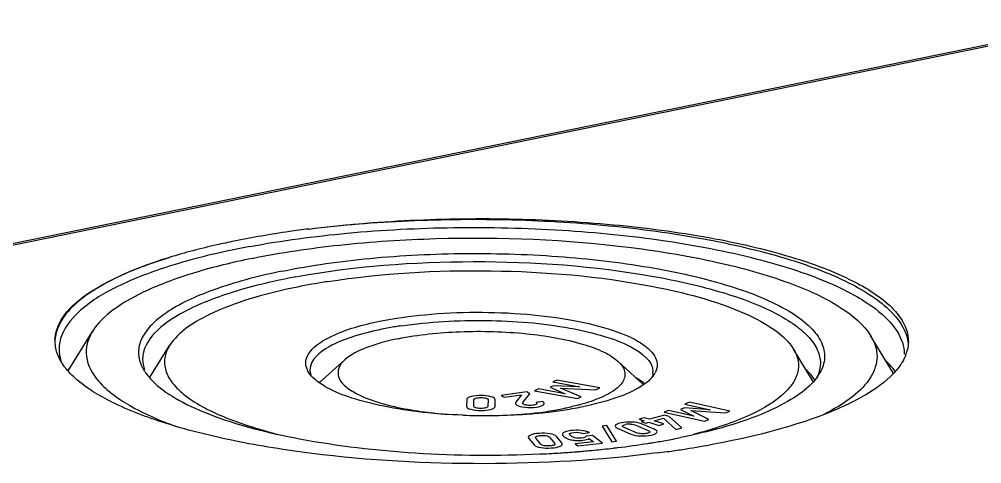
# Model space of a CAD drawing. Header units: millimetres. Extents: x 0 to 594, y 0 to 420.
# Drawn here: x 26.41 to 43.67, y 396.73 to 404.7 of the extents above; entities that cross this region are included whole.
import ezdxf

# ---------------------------------------------------------------- set-up
doc = ezdxf.new("R2010")
doc.units = ezdxf.units.MM
doc.header["$LTSCALE"] = 32.67
doc.layers.add('KASTEN_ABOX_DXF_CONTINUOUS_LINE', color=7, linetype='CONTINUOUS')

msp = doc.modelspace()

# ---------------------------------------------------------------- linework, layer by layer
at = {"layer": 'KASTEN_ABOX_DXF_CONTINUOUS_LINE', "color": 7, "linetype": 'Continuous'}
for p, q in [((17.34808, 398.85443), (46.00359, 404.69556)), ((27.28917, 398.39652), (27.72808, 399.10207)), ((42.08742, 398.34742), (41.68143, 399.01794)), ((28.74914, 398.26813), (29.1101, 398.84836)), ((40.63382, 398.22374), (40.29645, 398.78092)), ((32.20973, 398.55415), (31.79382, 398.1804)), ((37.15031, 398.56385), (37.58948, 398.15954)), ((42.0899, 398.34913), (42.08489, 398.34383)), ((35.74437, 396.90357), (35.77187, 396.90483)), ((36.38721, 396.94303), (36.41644, 396.94534)), ((36.41644, 396.94534), (36.43613, 396.94692))]:
    msp.add_line(p, q, dxfattribs=at)
at = {"layer": 'KASTEN_ABOX_DXF_CONTINUOUS_LINE', "color": 9, "linetype": 'Continuous'}
msp.add_line((17.43828, 398.84457), (46.06785, 404.6804), dxfattribs=at)
at = {"layer": 'KASTEN_ABOX_DXF_CONTINUOUS_LINE', "color": 2, "linetype": 'Continuous'}
for p, q in [((35.99173, 398.12729), (35.93262, 398.09911)), ((35.93262, 398.09911), (36.20414, 397.98421)), ((36.05266, 398.22883), (35.98167, 398.19499)), ((35.98167, 398.19499), (36.46081, 398.10655)), ((36.46081, 398.10655), (35.99173, 398.12729)), ((36.82065, 398.08707), (36.05266, 398.22883)), ((36.48786, 397.92844), (36.11849, 398.0835)), ((36.11849, 398.0835), (36.75352, 398.05507)), ((36.75352, 398.05507), (36.82065, 398.08707)), ((35.5169, 398.01715), (35.05472, 397.9543)), ((35.05472, 397.9543), (35.11042, 397.92001)), ((35.11042, 397.92001), (35.41965, 397.96205)), ((35.41965, 397.96205), (35.31626, 397.82962)), ((35.44329, 397.82415), (35.56938, 397.98483)), ((35.56938, 397.98483), (35.5169, 398.01715)), ((35.72372, 398.07204), (35.65273, 398.0382)), ((35.65273, 398.0382), (36.42072, 397.89644)), ((36.20414, 397.98421), (35.72372, 398.07204)), ((36.42072, 397.89644), (36.48786, 397.92844)), ((34.436, 397.87776), (34.43379, 397.76114)), ((34.56284, 397.7624), (34.56497, 397.87466)), ((34.81804, 397.87285), (34.81591, 397.76059)), ((34.94488, 397.75749), (34.94709, 397.87411)), ((35.79807, 397.844), (35.68183, 397.82819)), ((38.3386, 397.73059), (38.27119, 397.7041)), ((38.80042, 397.69783), (38.3386, 397.73059)), ((38.42983, 397.82999), (38.34886, 397.79818)), ((38.34886, 397.79818), (38.80042, 397.69783)), ((39.15363, 397.66914), (38.42983, 397.82999)), ((37.98471, 397.59937), (37.7115, 397.52526)), ((38.05464, 397.68258), (37.97367, 397.65077)), ((37.97367, 397.65077), (38.69747, 397.48992)), ((38.06808, 397.5729), (37.98471, 397.59937)), ((38.50768, 397.58281), (38.05464, 397.68258)), ((38.29063, 397.37314), (38.06808, 397.5729)), ((38.27119, 397.7041), (38.50768, 397.58281)), ((38.77405, 397.52), (38.45197, 397.68376)), ((38.45197, 397.68376), (39.07705, 397.63906)), ((39.07705, 397.63906), (39.15363, 397.66914)), ((36.9508, 397.41298), (36.86402, 397.3996)), ((36.86402, 397.3996), (37.03564, 397.12012)), ((37.12242, 397.1335), (36.9508, 397.41298)), ((37.46697, 397.41932), (37.68772, 397.32646)), ((37.62009, 397.55429), (37.52617, 397.52881)), ((37.52617, 397.52881), (37.61759, 397.49979)), ((37.61759, 397.49979), (37.56501, 397.48553)), ((37.56501, 397.48553), (37.64839, 397.45906)), ((37.7973, 397.34598), (37.568, 397.44244)), ((37.7115, 397.52526), (37.62009, 397.55429)), ((37.64839, 397.45906), (37.70096, 397.47332)), ((37.70096, 397.47332), (37.87871, 397.41688)), ((37.79488, 397.49879), (37.96563, 397.54511)), ((37.97263, 397.44236), (37.79488, 397.49879)), ((37.87871, 397.41688), (37.97263, 397.44236)), ((37.96563, 397.54511), (38.18593, 397.34474)), ((38.69747, 397.48992), (38.77405, 397.52)), ((36.13924, 397.10194), (36.04476, 397.21574)), ((36.51648, 397.27359), (36.6363, 397.28698)), ((36.69016, 397.23383), (36.57723, 397.2212)), ((36.8705, 397.10009), (36.69016, 397.23383)), ((37.15082, 397.35797), (37.38013, 397.26152)), ((37.48115, 397.28464), (37.2604, 397.37749)), ((38.18593, 397.34474), (38.29063, 397.37314)), ((35.54835, 397.18272), (35.64283, 397.06893)), ((35.76637, 397.07938), (35.67542, 397.18893)), ((35.92122, 397.20528), (36.01217, 397.09573)), ((36.70974, 397.12293), (36.37781, 397.08583)), ((36.37781, 397.08583), (36.42564, 397.05036)), ((36.42564, 397.05036), (36.8705, 397.10009)), ((36.63444, 397.17877), (36.70974, 397.12293)), ((37.03564, 397.12012), (37.12242, 397.1335))]:
    msp.add_line(p, q, dxfattribs=at)
at = {"layer": 'KASTEN_ABOX_DXF_CONTINUOUS_LINE', "color": 7, "linetype": 'Continuous'}
for centre, radius, start, end in [((33.35576, 385.61356), 15.26902, 100.60494, 101.515572), ((33.61915, 388.05179), 12.23386, 100.608005, 101.51557), ((33.79412, 388.14814), 11.98915, 99.064605, 101.500737), ((34.02882, 386.75888), 13.39804, 98.942252, 99.119752), ((34.21693, 392.74088), 6.52973, 99.250743, 101.487411), ((34.34643, 391.97003), 7.31137, 98.555731, 99.281287), ((27.68786, 398.93137), 0.634, 179.68008, 186.917951), ((41.63776, 398.93864), 0.71823, 339.142578, 346.184696), ((28.21968, 397.71936), 1.15894, 141.23184, 144.097377), ((28.27618, 397.67462), 1.23101, 140.727484, 141.254831), ((39.61824, 397.48213), 1.29939, 45.306858, 46.215572), ((41.12939, 397.67387), 1.21791, 36.384238, 41.116761), ((37.50758, 398.3773), 0.26808, 352.933867, 359.625522), ((37.46233, 398.54574), 0.39824, 328.065484, 331.861889), ((39.69276, 397.55661), 1.19403, 42.322315, 45.335247), ((40.07679, 398.75373), 0.7962, 328.101211, 330.166501), ((41.22159, 397.74346), 1.10241, 35.587976, 36.315129), ((32.33662, 397.52819), 0.85395, 127.542984, 129.949189), ((37.03851, 397.49989), 0.88556, 50.463036, 52.863472), ((37.1307, 397.66093), 0.67755, 45.727522, 47.370162), ((37.10674, 397.58253), 0.7784, 47.92398, 50.464077), ((40.00087, 397.84047), 0.73993, 28.962073, 31.208001), ((35.18901, 404.34534), 6.72588, 278.681385, 281.493814), ((34.75568, 408.13991), 10.54734, 267.895519, 268.233105), ((34.75978, 408.28246), 10.68995, 268.23467, 269.605602), ((34.76052, 408.34299), 10.75049, 269.603873, 269.935079), ((34.76054, 408.32336), 10.73085, 269.934855, 270.574145), ((34.76112, 408.26598), 10.67347, 270.574164, 271.003236), ((34.77196, 407.85466), 10.26202, 270.982922, 274.072374), ((34.8211, 407.1277), 9.53341, 274.088074, 275.2677), ((34.86413, 406.65689), 9.06064, 275.270066, 276.080409), ((34.89278, 406.38397), 8.78622, 276.083156, 276.334355), ((34.96447, 405.7742), 8.17227, 276.30644, 278.725531), ((35.24429, 412.65404), 15.75078, 276.911461, 278.910361), ((35.44229, 411.34001), 14.42194, 278.94181, 279.267244), ((35.50826, 410.93679), 14.01336, 279.266528, 279.733651), ((35.59699, 410.42028), 13.48928, 279.733115, 280.273619), ((35.76453, 409.50673), 12.56049, 280.264859, 281.510617), ((35.60969, 414.6955), 17.91312, 278.655518, 280.267335), ((34.85276, 416.7348), 19.85127, 272.653732, 273.198447), ((34.86903, 416.44328), 19.55929, 273.198527, 273.663147), ((34.89778, 416.00227), 19.11734, 273.661612, 274.468456), ((34.93508, 415.51998), 18.63362, 274.620513, 274.736329), ((34.96827, 415.12868), 18.24091, 274.733911, 275.50672), ((35.02734, 414.51234), 17.62175, 275.507846, 276.048068), ((35.08905, 413.9316), 17.03774, 276.047493, 276.666466), ((35.13805, 413.50821), 16.61152, 276.668133, 276.920709), ((35.25394, 417.07781), 20.32191, 277.326316, 277.852589), ((35.36897, 416.24935), 19.4855, 277.850355, 278.667685)]:
    msp.add_arc(centre, radius, start, end, dxfattribs=at)
at = {"layer": 'KASTEN_ABOX_DXF_CONTINUOUS_LINE', "color": 2, "linetype": 'Continuous'}
for centre, radius, start, end in [((35.57336, 398.55751), 0.82106, 263.70065, 277.795477), ((37.35693, 397.07214), 0.36701, 86.402851, 101.436414), ((36.44123, 397.84706), 0.70115, 268.698217, 276.38261)]:
    msp.add_arc(centre, radius, start, end, dxfattribs=at)
at = {"layer": 'KASTEN_ABOX_DXF_CONTINUOUS_LINE', "color": 7, "linetype": 'Continuous'}
for points, knots in [([(31.60133, 400.9354), (32.19504, 401.01101), (33.41402, 401.10538), (35.24901, 401.124), (37.05219, 401.0113), (38.71774, 400.77943), (40.14819, 400.44058), (41.14543, 400.06886), (41.74857, 399.71285), (42.13439, 399.40002), (42.33124, 399.08605), (42.35048, 398.88274)], [0, 0, 0, 0, 0.15744752, 0.32122297, 0.48242241, 0.63230188, 0.76304262, 0.86857541, 0.91088749, 0.94627859, 1, 1, 1, 1]), ([(31.60597, 400.93623), (32.20908, 401.01263), (33.44611, 401.11501), (35.30759, 401.13685), (37.13237, 401.02979), (38.81084, 400.80184), (40.24131, 400.46759), (41.23101, 400.0973), (41.81766, 399.74421), (42.11721, 399.48568), (42.3083, 399.2114), (42.35457, 399.01021), (42.35403, 398.91741)], [0, 0, 0, 0, 0.15942113, 0.32511737, 0.48780811, 0.63836957, 0.76869657, 0.87259044, 0.9136733, 0.94767724, 0.97566498, 1, 1, 1, 1]), ([(31.60597, 400.93623), (31.4894, 400.92147), (31.04046, 400.86077), (30.59354, 400.78459), (30.26477, 400.71757)], [0, 0, 0, 0, 0.25936241, 1, 1, 1, 1]), ([(30.54571, 400.62177), (31.12453, 400.7302), (32.34193, 400.89104), (34.21442, 400.98589), (36.11872, 400.94109), (37.93137, 400.76022), (39.53534, 400.45503), (40.68398, 400.0987), (41.41021, 399.74816), (41.89156, 399.43431), (42.17626, 399.12379), (42.246, 398.90002)], [0, 0, 0, 0, 0.14424959, 0.3002907, 0.45885985, 0.61040814, 0.74600544, 0.85821853, 0.90400869, 0.94258714, 1, 1, 1, 1]), ([(30.26477, 400.71757), (30.16151, 400.69652), (29.77133, 400.61278), (29.38452, 400.51251), (29.1038, 400.42618)], [0, 0, 0, 0, 0.26405922, 1, 1, 1, 1]), ([(30.58904, 400.40955), (31.10688, 400.51511), (32.20283, 400.67614), (34.47204, 400.82202), (36.74975, 400.72829), (38.85939, 400.3812), (40.13309, 400.03029), (41.07912, 399.61265), (41.55549, 399.22593), (41.6815, 399.01777)], [0, 0, 0, 0, 0.1379256, 0.28854911, 0.59316909, 0.72996416, 0.84614513, 0.9364977, 1, 1, 1, 1]), ([(30.30754, 400.57521), (29.90764, 400.4937), (29.18243, 400.31601), (28.23702, 399.96137), (27.55505, 399.56344), (27.24599, 399.20924), (27.17712, 399.03286)], [0, 0, 0, 0, 0.34155257, 0.6239244, 0.8415303, 1, 1, 1, 1]), ([(31.13408, 400.18175), (31.65072, 400.28706), (32.74698, 400.43929), (34.43543, 400.52101), (36.14542, 400.46338), (37.27149, 400.3283), (37.81082, 400.23249)], [0, 0, 0, 0, 0.23576048, 0.49381273, 0.75506387, 1, 1, 1, 1]), ([(27.05387, 398.93491), (27.05471, 399.07824), (27.18285, 399.40597), (27.62402, 399.79288), (28.2815, 400.14659), (28.80766, 400.33519), (29.1038, 400.42618)], [0, 0, 0, 0, 0.16161622, 0.37186965, 0.65070123, 1, 1, 1, 1]), ([(29.10779, 400.42712), (28.81472, 400.33733), (28.29387, 400.14693), (27.63961, 399.79389), (27.19738, 399.40599), (27.06105, 399.07993), (27.05439, 398.93462)], [0, 0, 0, 0, 0.34603181, 0.6239756, 0.83578585, 1, 1, 1, 1]), ([(30.58904, 400.40955), (30.24207, 400.33883), (29.60692, 400.18472), (28.76612, 399.88372), (28.13527, 399.54425), (27.82215, 399.25331), (27.72795, 399.10182)], [0, 0, 0, 0, 0.33139365, 0.61087164, 0.83304274, 1, 1, 1, 1]), ([(31.36703, 400.07658), (32.4147, 400.2729), (34.5677, 400.42787), (36.71982, 400.27737), (37.78345, 400.08751)], [0, 0, 0, 0, 0.49661412, 1, 1, 1, 1]), ([(31.13408, 400.18175), (30.74267, 400.10196), (30.05417, 399.92672), (29.28174, 399.60364), (28.85056, 399.29414), (28.64737, 399.068), (28.54312, 398.82432), (28.55149, 398.65805), (28.57142, 398.58307)], [0, 0, 0, 0, 0.36722968, 0.65234057, 0.76245282, 0.85277139, 0.92867085, 1, 1, 1, 1]), ([(31.94625, 399.99407), (32.91199, 400.14604), (34.85959, 400.25414), (36.80453, 400.09281), (37.75095, 399.91074)], [0, 0, 0, 0, 0.50356758, 1, 1, 1, 1]), ([(37.81082, 400.23249), (38.29619, 400.14626), (39.14188, 399.95101), (40.0883, 399.57446), (40.59223, 399.20097), (40.80889, 398.92781), (40.87855, 398.62542), (40.8145, 398.43966), (40.76747, 398.35763)], [0, 0, 0, 0, 0.37813467, 0.66539384, 0.77191481, 0.85642198, 0.927475, 1, 1, 1, 1]), ([(31.17685, 400.0394), (30.81726, 399.9661), (30.30975, 399.84045), (29.68543, 399.60721), (29.12025, 399.33981), (28.62892, 398.95533), (28.62691, 398.60276)], [0, 0, 0, 0, 0.36241093, 0.51690524, 0.65182776, 1, 1, 1, 1]), ([(37.78345, 400.08751), (38.20236, 400.01273), (38.95112, 399.84422), (39.8033, 399.53295), (40.31096, 399.23361), (40.57054, 399.01377), (40.73671, 398.78047), (40.77709, 398.60856), (40.77664, 398.52951)], [0, 0, 0, 0, 0.35956579, 0.64764967, 0.76170374, 0.85594543, 0.93320672, 1, 1, 1, 1]), ([(31.40372, 399.89657), (30.89183, 399.79223), (30.19291, 399.60862), (29.4368, 399.20312), (29.18574, 398.9699), (29.11019, 398.84845)], [0, 0, 0, 0, 0.61048594, 0.83285729, 1, 1, 1, 1]), ([(37.75095, 399.91074), (38.32097, 399.80108), (39.09849, 399.60581), (39.93866, 399.1678), (40.21618, 398.91351), (40.2965, 398.78084)], [0, 0, 0, 0, 0.61390773, 0.83597486, 1, 1, 1, 1]), ([(31.58053, 398.41022), (31.56246, 398.4492), (31.54049, 398.53589), (31.58319, 398.70101), (31.74699, 398.87323), (32.17359, 399.11573), (32.57697, 399.22167), (32.87375, 399.28216)], [0, 0, 0, 0, 0.07472277, 0.14928694, 0.28658993, 0.47324519, 1, 1, 1, 1]), ([(32.87375, 399.28216), (33.14415, 399.33728), (33.71811, 399.41623), (34.60116, 399.45662), (35.49261, 399.42282), (36.31875, 399.31835), (37.00976, 399.15248), (37.47307, 398.96304), (37.72038, 398.77714), (37.82747, 398.64136), (37.86428, 398.49212), (37.8355, 398.39912), (37.8135, 398.35793)], [0, 0, 0, 0, 0.15250662, 0.31945673, 0.4879836, 0.64498532, 0.77869389, 0.8804113, 0.91835767, 0.94865252, 0.97419554, 1, 1, 1, 1]), ([(33.25871, 399.20004), (33.76253, 399.27587), (34.78029, 399.32962), (35.99955, 399.23639), (36.87591, 399.03169), (37.39437, 398.8461), (37.77691, 398.57482), (37.77565, 398.37555)], [0, 0, 0, 0, 0.3196825, 0.63545584, 0.76846506, 0.87496477, 1, 1, 1, 1]), ([(32.91652, 399.13981), (32.73452, 399.10271), (32.40449, 399.01724), (31.94789, 398.84216), (31.62695, 398.59107), (31.62582, 398.41262)], [0, 0, 0, 0, 0.3624817, 0.65173865, 1, 1, 1, 1]), ([(33.20745, 398.97021), (33.5725, 399.04462), (34.34342, 399.12184), (35.45981, 399.08931), (36.33056, 398.94673), (36.87409, 398.75091), (37.07721, 398.63113), (37.15039, 398.56374)], [0, 0, 0, 0, 0.27646569, 0.57177933, 0.82791413, 0.92617573, 1, 1, 1, 1]), ([(27.72795, 399.10182), (27.68502, 399.03278), (27.61866, 398.88729), (27.59811, 398.55577), (27.78843, 398.2327), (28.08526, 397.96867), (28.53939, 397.67144), (28.94141, 397.50074), (29.23167, 397.39563)], [0, 0, 0, 0, 0.09408339, 0.18147859, 0.37473862, 0.49784407, 0.64270996, 1, 1, 1, 1]), ([(33.20745, 398.97021), (33.01007, 398.92997), (32.67798, 398.84256), (32.35992, 398.68902), (32.25372, 398.59364)], [0, 0, 0, 0, 0.58527917, 1, 1, 1, 1]), ([(41.6815, 399.01777), (41.74744, 398.90884), (41.83578, 398.65159), (41.69261, 398.23832), (41.33089, 397.88696), (41.01178, 397.69945), (40.82529, 397.60656)], [0, 0, 0, 0, 0.20459612, 0.40844451, 0.66525814, 1, 1, 1, 1]), ([(29.11019, 398.84845), (29.06778, 398.78029), (29.00507, 398.63119), (29.02741, 398.38183), (29.16566, 398.1481), (29.51377, 397.82814), (30.20544, 397.49174), (30.83307, 397.30855), (31.19706, 397.22279)], [0, 0, 0, 0, 0.08034866, 0.15622634, 0.24152029, 0.34591519, 0.62570744, 1, 1, 1, 1]), ([(40.2965, 398.78084), (40.33553, 398.71638), (40.39345, 398.57752), (40.38176, 398.34699), (40.26791, 398.12826), (39.97207, 397.82965), (39.37006, 397.51193), (38.81974, 397.33776), (38.49969, 397.25503)], [0, 0, 0, 0, 0.08436682, 0.16347755, 0.25018354, 0.35417777, 0.62989697, 1, 1, 1, 1]), ([(27.25653, 398.42912), (27.24252, 398.44625), (27.19118, 398.51251), (27.1472, 398.58473), (27.12118, 398.64069)], [0, 0, 0, 0, 0.26393375, 1, 1, 1, 1]), ([(32.25372, 398.59364), (32.20716, 398.55182), (32.12681, 398.46076), (32.12317, 398.26962), (32.25513, 398.10825), (32.58532, 397.89974), (33.21688, 397.71515), (33.77459, 397.63929), (34.0937, 397.61479)], [0, 0, 0, 0, 0.07595403, 0.13882571, 0.21389332, 0.31651165, 0.61161087, 1, 1, 1, 1]), ([(27.46334, 398.22231), (27.44357, 398.23896), (27.37019, 398.30325), (27.30193, 398.3736), (27.25653, 398.42912)], [0, 0, 0, 0, 0.26495989, 1, 1, 1, 1]), ([(28.57142, 398.58307), (28.58364, 398.53709), (28.60792, 398.47667), (28.63956, 398.42057), (28.64828, 398.40616)], [0, 0, 0, 0, 0.73856616, 1, 1, 1, 1]), ([(37.15039, 398.56374), (37.2034, 398.51492), (37.2729, 398.42638), (37.27592, 398.28645), (37.23443, 398.19028), (37.15573, 398.10043), (36.9904, 397.97704), (36.83595, 397.90926), (36.72337, 397.86782)], [0, 0, 0, 0, 0.21133536, 0.30153456, 0.39779929, 0.5112888, 0.64820657, 1, 1, 1, 1]), ([(40.77664, 398.52951), (40.77628, 398.465), (40.75875, 398.37691), (40.72369, 398.29687), (40.71353, 398.27638)], [0, 0, 0, 0, 0.73830713, 1, 1, 1, 1]), ([(42.24624, 398.5537), (42.23589, 398.53619), (42.18976, 398.46365), (42.13483, 398.3969), (42.0899, 398.34913)], [0, 0, 0, 0, 0.23674662, 1, 1, 1, 1]), ([(28.64828, 398.40616), (28.65799, 398.39013), (28.70156, 398.32347), (28.75368, 398.26262), (28.79632, 398.21922)], [0, 0, 0, 0, 0.2355434, 1, 1, 1, 1]), ([(31.7732, 398.19333), (31.75452, 398.20728), (31.68968, 398.25917), (31.6317, 398.32131), (31.60068, 398.37251)], [0, 0, 0, 0, 0.28032394, 1, 1, 1, 1]), ([(37.8003, 398.33509), (37.79219, 398.32207), (37.75329, 398.26665), (37.70369, 398.21941), (37.66299, 398.18663)], [0, 0, 0, 0, 0.22696899, 1, 1, 1, 1]), ([(42.08489, 398.34383), (41.94168, 398.19306), (41.54636, 397.91271), (40.46272, 397.42323), (39.50082, 397.19591), (38.80255, 397.06923)], [0, 0, 0, 0, 0.1751964, 0.40210621, 1, 1, 1, 1]), ([(40.75275, 398.333), (40.74356, 398.31823), (40.70274, 398.25705), (40.6546, 398.20092), (40.61534, 398.16081)], [0, 0, 0, 0, 0.23659657, 1, 1, 1, 1]), ([(37.8454, 396.92181), (36.8221, 396.79022), (34.75334, 396.67296), (32.21663, 396.8103), (30.32634, 397.10952), (29.14173, 397.40032), (28.19123, 397.75027), (27.66348, 398.05372), (27.46334, 398.22231)], [0, 0, 0, 0, 0.29100986, 0.58280758, 0.71468915, 0.83042012, 0.92618915, 1, 1, 1, 1]), ([(28.79632, 398.21922), (28.91592, 398.09744), (29.23823, 397.87026), (30.11101, 397.47147), (31.56137, 397.11292), (33.55838, 396.88274), (35.00176, 396.87016), (35.74437, 396.90357)], [0, 0, 0, 0, 0.07120014, 0.16228068, 0.39944688, 0.6899184, 1, 1, 1, 1]), ([(31.93443, 398.0912), (31.91957, 398.09931), (31.86417, 398.13062), (31.81064, 398.16537), (31.7732, 398.19333)], [0, 0, 0, 0, 0.26593258, 1, 1, 1, 1]), ([(34.36836, 397.59968), (33.89323, 397.61714), (33.21848, 397.68347), (32.40923, 397.88373), (32.07417, 398.01495), (31.93443, 398.0912)], [0, 0, 0, 0, 0.57085813, 0.80887057, 1, 1, 1, 1]), ([(37.51209, 398.08486), (37.37917, 398.00839), (37.05523, 397.87758), (36.71862, 397.79295), (36.52923, 397.75434)], [0, 0, 0, 0, 0.44239635, 1, 1, 1, 1]), ([(37.66299, 398.18663), (37.65194, 398.17773), (37.60376, 398.14077), (37.55241, 398.10806), (37.51209, 398.08486)], [0, 0, 0, 0, 0.23383291, 1, 1, 1, 1]), ([(40.61534, 398.16081), (40.50746, 398.05058), (40.22106, 397.84369), (39.44833, 397.47719), (38.7654, 397.29964), (38.27097, 397.19886)], [0, 0, 0, 0, 0.18071229, 0.40879315, 1, 1, 1, 1]), ([(36.4791, 397.7901), (36.4564, 397.78384), (36.36179, 397.75873), (36.26629, 397.73704), (36.19345, 397.72219)], [0, 0, 0, 0, 0.24056612, 1, 1, 1, 1]), ([(36.72337, 397.86782), (36.7043, 397.8608), (36.62374, 397.83226), (36.5419, 397.80741), (36.4791, 397.7901)], [0, 0, 0, 0, 0.23782597, 1, 1, 1, 1]), ([(35.22716, 397.60323), (35.31282, 397.60802), (35.63664, 397.63127), (35.95938, 397.67448), (36.19345, 397.72219)], [0, 0, 0, 0, 0.26425321, 1, 1, 1, 1])]:
    msp.add_open_spline(points, degree=3, knots=knots, dxfattribs=at)
for points in [[(27.17712, 399.03286), (27.14634, 398.95405), (27.12851, 398.86845), (27.12799, 398.78385)], [(27.12118, 398.64069), (27.08979, 398.70818), (27.06743, 398.78111), (27.05848, 398.855)], [(27.12799, 398.78385), (27.12757, 398.71495), (27.13846, 398.64529), (27.15868, 398.57942)], [(42.246, 398.90002), (42.26682, 398.83322), (42.27806, 398.76248), (42.27764, 398.69252)], [(42.35403, 398.91741), (42.35373, 398.86693), (42.34722, 398.81617), (42.33522, 398.76713)], [(28.62691, 398.60276), (28.62655, 398.53906), (28.63837, 398.47452), (28.6596, 398.41446)], [(42.30893, 398.68292), (42.29193, 398.63817), (42.27061, 398.5949), (42.24624, 398.5537)], [(42.04693, 398.47477), (42.01947, 398.5063), (41.99051, 398.53656), (41.96048, 398.56565)], [(31.60068, 398.37251), (31.5933, 398.3847), (31.58652, 398.39729), (31.58053, 398.41022)], [(31.62582, 398.41262), (31.62564, 398.383), (31.63062, 398.35302), (31.63978, 398.32485)], [(37.46564, 398.27762), (37.50268, 398.25562), (37.5388, 398.23188), (37.57314, 398.20586)], [(37.77362, 398.34432), (37.7705, 398.31911), (37.76372, 398.29417), (37.75418, 398.27062)], [(40.67515, 398.23124), (40.64607, 398.27721), (40.6122, 398.32031), (40.57559, 398.36056)]]:
    msp.add_open_spline(points, degree=3, dxfattribs=at)
at = {"layer": 'KASTEN_ABOX_DXF_CONTINUOUS_LINE', "color": 2, "linetype": 'Continuous'}
for points in [[(34.51531, 397.93347), (34.46336, 397.92073), (34.43646, 397.90206), (34.436, 397.87776)], [(34.69299, 397.95192), (34.62694, 397.95239), (34.56756, 397.94629), (34.51531, 397.93347)], [(34.56497, 397.87466), (34.56521, 397.88754), (34.57713, 397.89743), (34.60072, 397.90433)], [(34.60072, 397.90433), (34.62431, 397.91124), (34.65462, 397.91447), (34.69227, 397.9142)], [(34.69227, 397.9142), (34.73054, 397.91393), (34.76134, 397.91026), (34.78421, 397.90307)], [(34.87054, 397.93093), (34.81879, 397.94449), (34.75965, 397.95145), (34.69299, 397.95192)], [(34.78421, 397.90307), (34.80737, 397.89578), (34.81829, 397.88573), (34.81804, 397.87285)], [(34.94709, 397.87411), (34.94755, 397.89841), (34.92199, 397.91746), (34.87054, 397.93093)], [(34.43379, 397.76114), (34.43332, 397.73684), (34.45951, 397.71797), (34.51111, 397.70436)], [(34.59761, 397.73245), (34.57414, 397.73983), (34.56259, 397.7497), (34.56284, 397.7624)], [(34.68861, 397.72105), (34.65095, 397.72132), (34.62078, 397.72516), (34.59761, 397.73245)], [(34.78079, 397.73109), (34.75781, 397.72418), (34.72688, 397.72078), (34.68861, 397.72105)], [(34.81591, 397.76059), (34.81567, 397.74789), (34.80438, 397.73818), (34.78079, 397.73109)], [(34.86604, 397.70182), (34.91814, 397.71469), (34.94442, 397.73319), (34.94488, 397.75749)], [(35.31626, 397.82962), (35.30328, 397.81336), (35.30992, 397.79715), (35.33643, 397.78083)], [(35.33643, 397.78083), (35.36722, 397.76186), (35.41627, 397.7488), (35.48327, 397.74141)], [(35.44021, 397.80821), (35.43746, 397.81268), (35.43838, 397.81788), (35.44329, 397.82415)], [(35.45265, 397.79623), (35.44675, 397.79986), (35.44282, 397.80395), (35.44021, 397.80821)], [(35.52043, 397.77706), (35.48863, 397.78159), (35.46603, 397.78798), (35.45265, 397.79623)], [(35.61986, 397.77729), (35.58538, 397.7726), (35.55224, 397.77253), (35.52043, 397.77706)], [(35.6858, 397.79773), (35.67373, 397.78844), (35.65157, 397.7816), (35.61986, 397.77729)], [(35.68183, 397.82819), (35.69701, 397.81717), (35.69787, 397.80702), (35.6858, 397.79773)], [(35.68473, 397.74404), (35.74591, 397.75236), (35.78776, 397.7663), (35.81057, 397.78571)], [(35.81057, 397.78571), (35.83337, 397.80512), (35.82966, 397.82454), (35.79807, 397.844)], [(34.51111, 397.70436), (34.56271, 397.69075), (34.62184, 397.68362), (34.68789, 397.68315)], [(34.68789, 397.68315), (34.75455, 397.68267), (34.81394, 397.68896), (34.86604, 397.70182)], [(37.10403, 397.41745), (37.08761, 397.39806), (37.10304, 397.37808), (37.15082, 397.35797)], [(37.20998, 397.46306), (37.15607, 397.45215), (37.12054, 397.43695), (37.10403, 397.41745)], [(37.39398, 397.47616), (37.3256, 397.47847), (37.2644, 397.47408), (37.20998, 397.46306)], [(37.2604, 397.37749), (37.23508, 397.38815), (37.22504, 397.39833), (37.23028, 397.40806)], [(37.23028, 397.40806), (37.23552, 397.41779), (37.25343, 397.42564), (37.28416, 397.43186)], [(37.37996, 397.43842), (37.41297, 397.43639), (37.44165, 397.42997), (37.46697, 397.41932)], [(37.568, 397.44244), (37.52021, 397.46254), (37.46196, 397.47386), (37.39398, 397.47616)], [(35.57875, 397.24269), (35.53916, 397.22656), (35.52866, 397.20644), (35.54835, 397.18272)], [(35.73499, 397.27338), (35.67084, 397.26912), (35.61858, 397.25892), (35.57875, 397.24269)], [(35.67542, 397.18893), (35.66498, 397.2015), (35.66829, 397.21199), (35.68535, 397.22041)], [(35.68535, 397.22041), (35.7024, 397.22882), (35.72898, 397.23414), (35.76556, 397.23657)], [(35.92378, 397.26564), (35.86259, 397.27515), (35.79974, 397.27769), (35.73499, 397.27338)], [(35.76556, 397.23657), (35.80273, 397.23904), (35.83549, 397.23768), (35.86353, 397.2323)], [(35.86353, 397.2323), (35.89192, 397.22686), (35.91079, 397.21785), (35.92122, 397.20528)], [(36.04476, 397.21574), (36.02507, 397.23945), (35.98461, 397.25618), (35.92378, 397.26564)], [(36.16002, 397.27726), (36.15127, 397.2685), (36.14792, 397.25972), (36.15088, 397.25068)], [(36.15088, 397.25068), (36.15384, 397.24164), (36.16596, 397.22873), (36.18839, 397.2121)], [(36.20765, 397.30339), (36.18423, 397.29445), (36.16839, 397.28564), (36.16002, 397.27726)], [(36.18839, 397.2121), (36.21586, 397.19174), (36.24127, 397.17778), (36.26326, 397.17028)], [(36.30557, 397.32383), (36.26429, 397.31922), (36.23126, 397.3124), (36.20765, 397.30339)], [(36.27947, 397.25976), (36.27347, 397.27278), (36.29928, 397.2825), (36.35776, 397.28904)], [(36.31187, 397.22278), (36.29608, 397.23449), (36.28545, 397.24678), (36.27947, 397.25976)], [(36.48145, 397.32655), (36.41826, 397.33077), (36.35946, 397.32986), (36.30557, 397.32383)], [(36.38165, 397.19139), (36.35354, 397.19873), (36.33018, 397.20921), (36.31187, 397.22278)], [(36.35776, 397.28904), (36.42369, 397.29641), (36.47663, 397.2914), (36.51648, 397.27359)], [(36.6363, 397.28698), (36.59657, 397.3091), (36.54513, 397.32229), (36.48145, 397.32655)], [(36.57723, 397.2212), (36.57031, 397.2048), (36.54358, 397.19381), (36.49714, 397.18862)], [(37.38013, 397.26152), (37.42792, 397.24141), (37.48631, 397.23035), (37.55467, 397.22797)], [(37.5684, 397.26591), (37.53495, 397.26797), (37.50612, 397.27414), (37.48115, 397.28464)], [(37.55467, 397.22797), (37.62303, 397.22559), (37.68459, 397.22983), (37.7385, 397.24074)], [(37.66396, 397.2721), (37.63323, 397.26587), (37.60141, 397.26388), (37.5684, 397.26591)], [(37.71801, 397.29615), (37.71326, 397.28652), (37.6952, 397.27842), (37.66396, 397.2721)], [(37.68772, 397.32646), (37.71269, 397.31596), (37.72288, 397.30603), (37.71801, 397.29615)], [(37.7385, 397.24074), (37.79291, 397.25176), (37.82809, 397.26711), (37.84437, 397.28663)], [(37.84437, 397.28663), (37.86066, 397.30615), (37.84509, 397.32588), (37.7973, 397.34598)], [(35.64283, 397.06893), (35.66251, 397.04521), (35.70343, 397.0287), (35.76451, 397.01913)], [(35.82475, 397.05268), (35.79598, 397.0582), (35.77665, 397.06699), (35.76637, 397.07938)], [(35.92203, 397.04809), (35.88546, 397.04566), (35.85315, 397.04724), (35.82475, 397.05268)], [(36.00271, 397.06447), (35.98624, 397.0561), (35.95921, 397.05056), (35.92203, 397.04809)], [(35.95274, 397.0111), (36.01749, 397.01541), (36.06961, 397.02578), (36.10925, 397.04205)], [(36.01217, 397.09573), (36.02246, 397.08334), (36.0196, 397.07307), (36.00271, 397.06447)], [(36.10925, 397.04205), (36.14888, 397.05832), (36.15893, 397.07822), (36.13924, 397.10194)], [(36.26326, 397.17028), (36.28525, 397.16278), (36.31263, 397.15666), (36.34581, 397.15187)], [(36.34581, 397.15187), (36.36752, 397.14874), (36.39388, 397.1468), (36.4253, 397.1461)], [(36.49714, 397.18862), (36.44784, 397.1831), (36.40956, 397.1841), (36.38165, 397.19139)], [(36.51918, 397.15026), (36.5702, 397.15597), (36.60873, 397.16555), (36.63444, 397.17877)], [(35.76451, 397.01913), (35.8256, 397.00956), (35.88859, 397.00684), (35.95274, 397.0111)]]:
    msp.add_open_spline(points, degree=3, dxfattribs=at)

doc.saveas('drawing.dxf')
